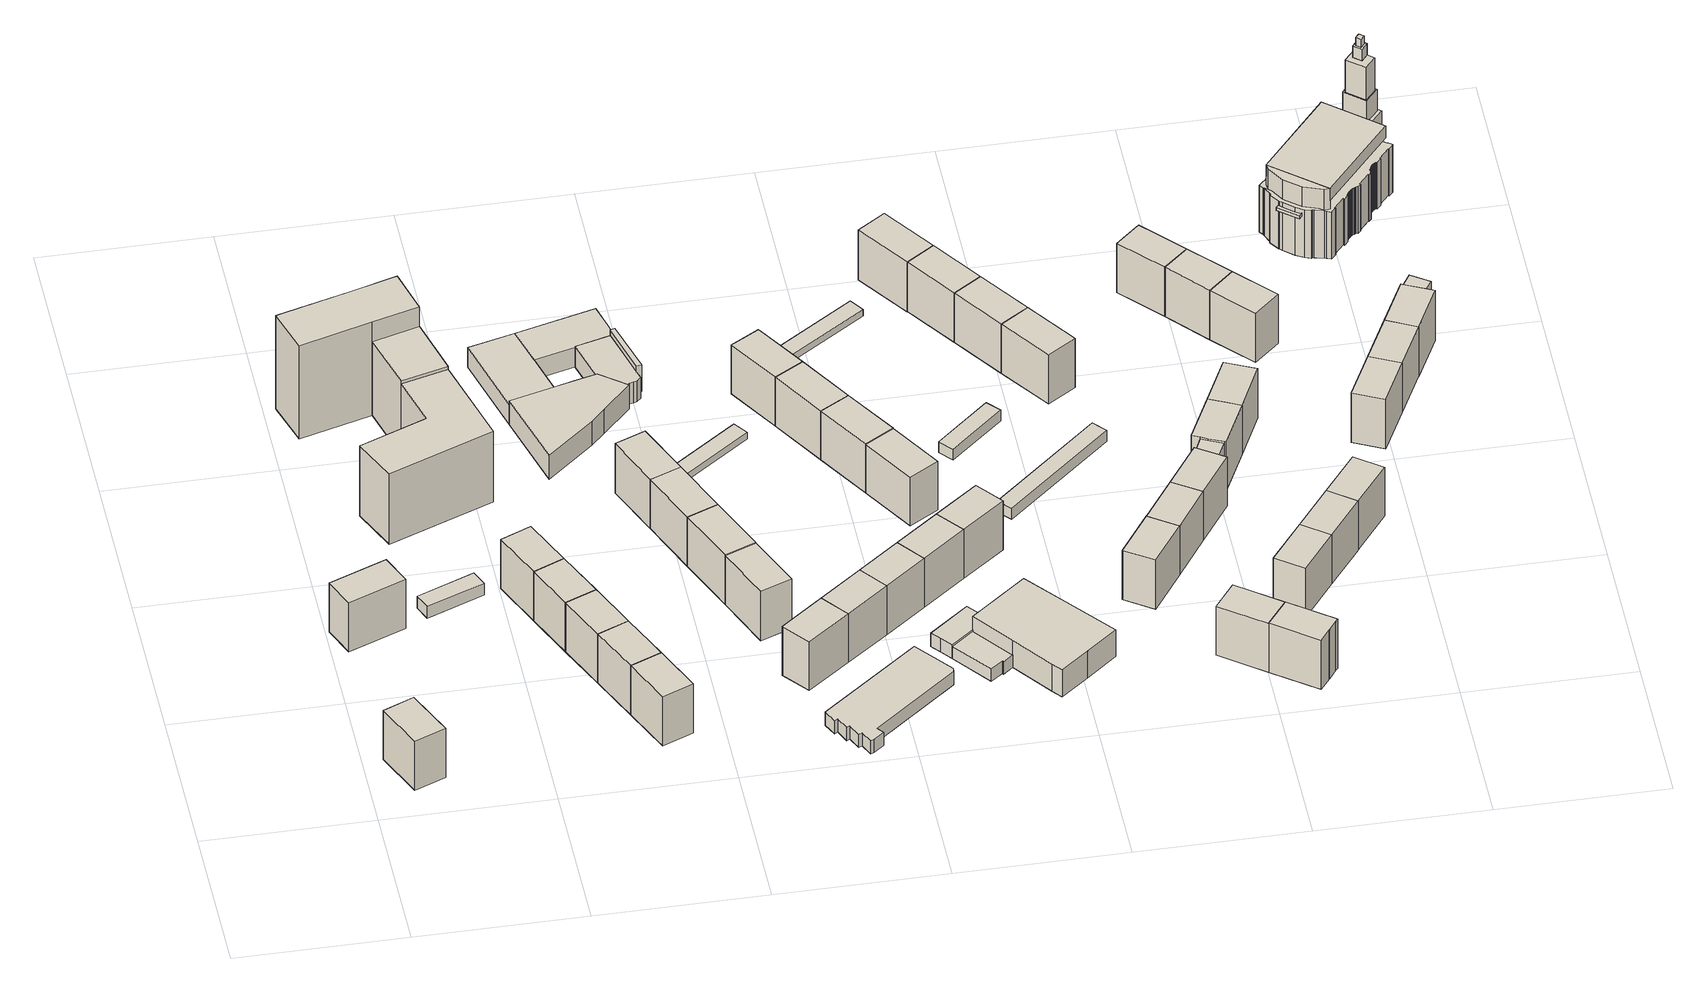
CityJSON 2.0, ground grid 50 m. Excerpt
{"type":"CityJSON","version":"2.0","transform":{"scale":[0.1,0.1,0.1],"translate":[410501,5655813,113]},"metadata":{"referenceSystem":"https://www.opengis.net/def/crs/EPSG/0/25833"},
"CityObjects":{
"building1":{"type":"Building","attributes":{"Dachtyp_tdc":"tdcGableRoof","Gemeindeschluessel":14612000,"Dachneigung":37.32,"QualitaetDacherkennung":85,"Geometrietyp2DReferenz":"3000","measuredHeight":19.47,"function":"31001_9998","roofType":"3100"},"geometry":[{"type":"Solid","lod":"1","boundaries":[[[[0,1,2,3]],[[4,5,6,7]],[[3,5,4,0]],[[2,6,5,3]],[[1,7,6,2]],[[0,4,7,1]]]]}]},
"building2":{"type":"Building","attributes":{"Dachtyp_tdc":"tdcGableRoof","Gemeindeschluessel":14612000,"Dachneigung":36.97,"QualitaetDacherkennung":71,"Geometrietyp2DReferenz":"3000","measuredHeight":19.44,"function":"31001_9998","roofType":"3100"},"geometry":[{"type":"Solid","lod":"1","boundaries":[[[[8,9,10,11]],[[12,13,14,15]],[[11,13,12,8]],[[10,14,13,11]],[[9,15,14,10]],[[8,12,15,9]]]]}]},
"building3":{"type":"Building","attributes":{"Dachtyp_tdc":"tdcGableRoof","Gemeindeschluessel":14612000,"Dachneigung":44.7,"QualitaetDacherkennung":4,"Geometrietyp2DReferenz":"3000","measuredHeight":6.16,"function":"31001_2463","roofType":"3100"},"geometry":[{"type":"Solid","lod":"1","boundaries":[[[[16,17,18,19]],[[20,21,22,23]],[[19,21,20,16]],[[18,22,21,19]],[[17,23,22,18]],[[16,20,23,17]]]]}]},
"building4":{"type":"Building","attributes":{"name":"World Trade Center","Dachtyp_tdc":"tdcFreeFormRoof","Gemeindeschluessel":14612000,"Dachneigung":0.087,"QualitaetDacherkennung":66,"Geometrietyp2DReferenz":"3000","measuredHeight":26.23,"function":"31001_9998","roofType":"5000"},"geometry":[{"type":"Solid","lod":"1","boundaries":[[[[24,25,26,27,28,29]],[[30,31,32,33,34,35]],[[29,31,30,24]],[[28,32,31,29]],[[27,33,32,28]],[[26,34,33,27]],[[25,35,34,26]],[[24,30,35,25]]]]}]},
"building5":{"type":"Building","attributes":{"name":"World Trade Center","Gemeindeschluessel":14612000,"Geometrietyp2DReferenz":"3000","function":"31001_9998","roofType":"9999"},"children":["building5-1","building5-2","building5-3"]},
"building5-1":{"type":"BuildingPart","attributes":{"Dachtyp_tdc":"tdcPolyFlatRoof","Dachneigung":0,"QualitaetDacherkennung":49,"Geometrietyp2DReferenz":"3000","measuredHeight":33.42,"roofType":"1000"},"parents":["building5"],"geometry":[{"type":"Solid","lod":"1","boundaries":[[[[36,37,38,39,40,41]],[[42,43,44,45,46,47]],[[41,43,42,36]],[[40,44,43,41]],[[39,45,44,40]],[[38,46,45,39]],[[37,47,46,38]],[[36,42,47,37]]]]}]},
"building5-2":{"type":"BuildingPart","attributes":{"Dachtyp_tdc":"tdcPolyFlatRoof","Dachneigung":0,"QualitaetDacherkennung":56,"Geometrietyp2DReferenz":"3000","measuredHeight":19.7,"roofType":"1000"},"parents":["building5"],"geometry":[{"type":"Solid","lod":"1","boundaries":[[[[48,49,50,51]],[[52,42,47,53]],[[51,42,52,48]],[[50,47,42,51]],[[49,53,47,50]],[[48,52,53,49]]]]}]},
"building5-3":{"type":"BuildingPart","attributes":{"Dachtyp_tdc":"tdcPolyFlatRoof","Dachneigung":0,"QualitaetDacherkennung":71,"Geometrietyp2DReferenz":"3000","measuredHeight":26.55,"roofType":"1000"},"parents":["building5"],"geometry":[{"type":"Solid","lod":"1","boundaries":[[[[54,55,56,57]],[[43,58,59,44]],[[57,58,43,54]],[[56,59,58,57]],[[55,44,59,56]],[[54,43,44,55]]]]}]},
"building6":{"type":"Building","attributes":{"Dachtyp_tdc":"tdcGableRoof","Gemeindeschluessel":14612000,"Dachneigung":37.41,"QualitaetDacherkennung":71,"Geometrietyp2DReferenz":"3000","measuredHeight":19.54,"function":"31001_9998","roofType":"3100"},"geometry":[{"type":"Solid","lod":"1","boundaries":[[[[60,61,62,63]],[[64,65,66,67]],[[63,65,64,60]],[[62,66,65,63]],[[61,67,66,62]],[[60,64,67,61]]]]}]},
"building7":{"type":"Building","attributes":{"Dachtyp_tdc":"tdcGableRoof","Gemeindeschluessel":14612000,"Dachneigung":37.17,"QualitaetDacherkennung":86,"Geometrietyp2DReferenz":"3000","measuredHeight":19.48,"function":"31001_9998","roofType":"3100"},"geometry":[{"type":"Solid","lod":"1","boundaries":[[[[61,60,68,69]],[[67,70,71,64]],[[69,70,67,61]],[[68,71,70,69]],[[60,64,71,68]],[[61,67,64,60]]]]}]},
"building8":{"type":"Building","attributes":{"Dachtyp_tdc":"tdcGableRoof","Gemeindeschluessel":14612000,"Dachneigung":37.42,"QualitaetDacherkennung":86,"Geometrietyp2DReferenz":"3000","measuredHeight":19.5,"function":"31001_9998","roofType":"3100"},"geometry":[{"type":"Solid","lod":"1","boundaries":[[[[69,68,72,73]],[[70,74,75,71]],[[73,74,70,69]],[[72,75,74,73]],[[68,71,75,72]],[[69,70,71,68]]]]}]},
"building9":{"type":"Building","attributes":{"Dachtyp_tdc":"tdcGableRoof","Gemeindeschluessel":14612000,"Dachneigung":37.19,"QualitaetDacherkennung":86,"Geometrietyp2DReferenz":"3000","measuredHeight":19.49,"function":"31001_9998","roofType":"3100"},"geometry":[{"type":"Solid","lod":"1","boundaries":[[[[73,72,76,77]],[[74,78,79,75]],[[77,78,74,73]],[[76,79,78,77]],[[72,75,79,76]],[[73,74,75,72]]]]}]},
"building10":{"type":"Building","attributes":{"Dachtyp_tdc":"tdcGableRoof","Gemeindeschluessel":14612000,"Dachneigung":37.09,"QualitaetDacherkennung":80,"Geometrietyp2DReferenz":"3000","measuredHeight":19.46,"function":"31001_9998","roofType":"3100"},"geometry":[{"type":"Solid","lod":"1","boundaries":[[[[77,76,80,81]],[[78,82,83,79]],[[81,82,78,77]],[[80,83,82,81]],[[76,79,83,80]],[[77,78,79,76]]]]}]},
"building11":{"type":"Building","attributes":{"Gemeindeschluessel":14612000,"Geometrietyp2DReferenz":"3000","function":"31001_9998","roofType":"9999"},"children":["building11-1","building11-2","building11-3","building11-4","building11-5"]},
"building11-1":{"type":"BuildingPart","attributes":{"Dachtyp_tdc":"tdcGableRoof","Dachneigung":13.11,"QualitaetDacherkennung":11,"Geometrietyp2DReferenz":"3000","measuredHeight":11.22,"roofType":"3100"},"parents":["building11"],"geometry":[{"type":"Solid","lod":"1","boundaries":[[[[84,85,86,87,88,89,90,91]],[[92,93,94,95,96,97,98,99]],[[91,93,92,84]],[[90,94,93,91]],[[89,95,94,90]],[[88,96,95,89]],[[87,97,96,88]],[[86,98,97,87]],[[85,99,98,86]],[[84,92,99,85]]]]}]},
"building11-2":{"type":"BuildingPart","attributes":{"Dachtyp_tdc":"tdcPolyFlatRoof","Dachneigung":0,"QualitaetDacherkennung":45,"Geometrietyp2DReferenz":"3000","measuredHeight":6.95,"roofType":"1000"},"parents":["building11"],"geometry":[{"type":"Solid","lod":"1","boundaries":[[[[100,101,102,103,104]],[[105,106,107,108,109]],[[104,106,105,100]],[[103,107,106,104]],[[102,108,107,103]],[[101,109,108,102]],[[100,105,109,101]]]]}]},
"building11-3":{"type":"BuildingPart","attributes":{"Dachtyp_tdc":"tdcFreeFormRoof","Dachneigung":11.03,"QualitaetDacherkennung":16,"Geometrietyp2DReferenz":"3000","measuredHeight":8.27,"roofType":"5000"},"parents":["building11"],"geometry":[{"type":"Solid","lod":"1","boundaries":[[[[110,111,112,113,114,115,116,117,118,119,120]],[[121,122,123,124,125,96,95,126,108,127,128]],[[120,122,121,110]],[[119,123,122,120]],[[118,124,123,119]],[[117,125,124,118]],[[116,96,125,117]],[[115,95,96,116]],[[114,126,95,115]],[[113,108,126,114]],[[112,127,108,113]],[[111,128,127,112]],[[110,121,128,111]]]]}]},
"building11-4":{"type":"BuildingPart","attributes":{"Dachtyp_tdc":"tdcPolyFlatRoof","Dachneigung":0,"QualitaetDacherkennung":70,"Geometrietyp2DReferenz":"3000","measuredHeight":6.91,"roofType":"1000"},"parents":["building11"],"geometry":[{"type":"Solid","lod":"1","boundaries":[[[[129,130,131,101,100]],[[132,105,109,93,92]],[[100,105,132,129]],[[101,109,105,100]],[[131,93,109,101]],[[130,92,93,131]],[[129,132,92,130]]]]}]},
"building11-5":{"type":"BuildingPart","attributes":{"Dachtyp_tdc":"tdcFreeFormRoof","Dachneigung":22.91,"QualitaetDacherkennung":25,"Geometrietyp2DReferenz":"3000","measuredHeight":9.61,"roofType":"5000"},"parents":["building11"],"geometry":[{"type":"Solid","lod":"1","boundaries":[[[[133,134,135,136]],[[107,137,128,127]],[[136,137,107,133]],[[135,128,137,136]],[[134,127,128,135]],[[133,107,127,134]]]]}]},
"building12":{"type":"Building","attributes":{"Dachtyp_tdc":"tdcGableRoof","Gemeindeschluessel":14612000,"Dachneigung":37.33,"QualitaetDacherkennung":84,"Geometrietyp2DReferenz":"3000","measuredHeight":19.54,"function":"31001_9998","roofType":"3100"},"geometry":[{"type":"Solid","lod":"1","boundaries":[[[[138,139,140,141]],[[142,143,144,145]],[[141,143,142,138]],[[140,144,143,141]],[[139,145,144,140]],[[138,142,145,139]]]]}]},
"building13":{"type":"Building","attributes":{"Dachtyp_tdc":"tdcGableRoof","Gemeindeschluessel":14612000,"Dachneigung":37.03,"QualitaetDacherkennung":89,"Geometrietyp2DReferenz":"3000","measuredHeight":19.45,"function":"31001_9998","roofType":"3100"},"geometry":[{"type":"Solid","lod":"1","boundaries":[[[[146,147,141,140]],[[148,149,150,151]],[[140,149,148,146]],[[141,150,149,140]],[[147,151,150,141]],[[146,148,151,147]]]]}]},
"building14":{"type":"Building","attributes":{"Dachtyp_tdc":"tdcGableRoof","Gemeindeschluessel":14612000,"Dachneigung":37.1,"QualitaetDacherkennung":88,"Geometrietyp2DReferenz":"3000","measuredHeight":19.55,"function":"31001_9998","roofType":"3100"},"geometry":[{"type":"Solid","lod":"1","boundaries":[[[[147,146,152,153]],[[154,155,156,157]],[[153,155,154,147]],[[152,156,155,153]],[[146,157,156,152]],[[147,154,157,146]]]]}]},
"building15":{"type":"Building","attributes":{"Dachtyp_tdc":"tdcGableRoof","Gemeindeschluessel":14612000,"Dachneigung":37.07,"QualitaetDacherkennung":82,"Geometrietyp2DReferenz":"3000","measuredHeight":19.56,"function":"31001_9998","roofType":"3100"},"geometry":[{"type":"Solid","lod":"1","boundaries":[[[[158,159,160,161]],[[162,156,155,163]],[[161,156,162,158]],[[160,155,156,161]],[[159,163,155,160]],[[158,162,163,159]]]]}]},
"building16":{"type":"Building","attributes":{"Dachtyp_tdc":"tdcGableRoof","Gemeindeschluessel":14612000,"Dachneigung":37.24,"QualitaetDacherkennung":73,"Geometrietyp2DReferenz":"3000","measuredHeight":19.43,"function":"31001_9998","roofType":"3100"},"geometry":[{"type":"Solid","lod":"1","boundaries":[[[[164,165,166,167]],[[168,169,170,171]],[[167,169,168,164]],[[166,170,169,167]],[[165,171,170,166]],[[164,168,171,165]]]]}]},
"building17":{"type":"Building","attributes":{"Dachtyp_tdc":"tdcPolyFlatRoof","Gemeindeschluessel":14612000,"Dachneigung":2.9,"QualitaetDacherkennung":91,"Geometrietyp2DReferenz":"3000","measuredHeight":5.17,"function":"31001_9998","roofType":"2100"},"geometry":[{"type":"Solid","lod":"1","boundaries":[[[[172,173,174,175,176,177,178,179,180,181,182,183,184,185]],[[186,187,188,189,190,191,192,193,194,195,196,197,198,199]],[[185,187,186,172]],[[184,188,187,185]],[[183,189,188,184]],[[182,190,189,183]],[[181,191,190,182]],[[180,192,191,181]],[[179,193,192,180]],[[178,194,193,179]],[[177,195,194,178]],[[176,196,195,177]],[[175,197,196,176]],[[174,198,197,175]],[[173,199,198,174]],[[172,186,199,173]]]]}]},
"building18":{"type":"Building","attributes":{"Dachtyp_tdc":"tdcGableRoof","Gemeindeschluessel":14612000,"Dachneigung":36.85,"QualitaetDacherkennung":74,"Geometrietyp2DReferenz":"3000","measuredHeight":19.45,"function":"31001_9998","roofType":"3100"},"geometry":[{"type":"Solid","lod":"1","boundaries":[[[[200,201,167,166]],[[202,170,169,203]],[[166,170,202,200]],[[167,169,170,166]],[[201,203,169,167]],[[200,202,203,201]]]]}]},
"building19":{"type":"Building","attributes":{"Dachtyp_tdc":"tdcPolyFlatRoof","Gemeindeschluessel":14612000,"Dachneigung":3.12,"QualitaetDacherkennung":56,"Geometrietyp2DReferenz":"3000","measuredHeight":2.45,"function":"31001_2463","roofType":"2100"},"geometry":[{"type":"Solid","lod":"1","boundaries":[[[[204,205,206,207]],[[208,209,210,211]],[[207,209,208,204]],[[206,210,209,207]],[[205,211,210,206]],[[204,208,211,205]]]]}]},
"building20":{"type":"Building","attributes":{"Dachtyp_tdc":"tdcGableRoof","Gemeindeschluessel":14612000,"Dachneigung":36.94,"QualitaetDacherkennung":74,"Geometrietyp2DReferenz":"3000","measuredHeight":19.46,"function":"31001_9998","roofType":"3100"},"geometry":[{"type":"Solid","lod":"1","boundaries":[[[[201,200,212,213]],[[203,214,215,202]],[[213,214,203,201]],[[212,215,214,213]],[[200,202,215,212]],[[201,203,202,200]]]]}]},
"building21":{"type":"Building","attributes":{"Dachtyp_tdc":"tdcGableRoof","Gemeindeschluessel":14612000,"Dachneigung":37.02,"QualitaetDacherkennung":83,"Geometrietyp2DReferenz":"3000","measuredHeight":19.46,"function":"31001_9998","roofType":"3100"},"geometry":[{"type":"Solid","lod":"1","boundaries":[[[[216,217,218,219]],[[220,221,222,223]],[[219,221,220,216]],[[218,222,221,219]],[[217,223,222,218]],[[216,220,223,217]]]]}]},
"building22":{"type":"Building","attributes":{"Dachtyp_tdc":"tdcGableRoof","Gemeindeschluessel":14612000,"Dachneigung":36.9,"QualitaetDacherkennung":75,"Geometrietyp2DReferenz":"3000","measuredHeight":19.47,"function":"31001_9998","roofType":"3100"},"geometry":[{"type":"Solid","lod":"1","boundaries":[[[[213,212,224,225]],[[214,226,227,215]],[[225,226,214,213]],[[224,227,226,225]],[[212,215,227,224]],[[213,214,215,212]]]]}]},
"building23":{"type":"Building","attributes":{"Dachtyp_tdc":"tdcGableRoof","Gemeindeschluessel":14612000,"Dachneigung":36.94,"QualitaetDacherkennung":86,"Geometrietyp2DReferenz":"3000","measuredHeight":19.45,"function":"31001_9998","roofType":"3100"},"geometry":[{"type":"Solid","lod":"1","boundaries":[[[[219,218,228,229]],[[221,230,231,222]],[[229,230,221,219]],[[228,231,230,229]],[[218,222,231,228]],[[219,221,222,218]]]]}]},
"building24":{"type":"Building","attributes":{"Dachtyp_tdc":"tdcGableRoof","Gemeindeschluessel":14612000,"Dachneigung":37.05,"QualitaetDacherkennung":86,"Geometrietyp2DReferenz":"3000","measuredHeight":19.46,"function":"31001_9998","roofType":"3100"},"geometry":[{"type":"Solid","lod":"1","boundaries":[[[[229,228,232,233]],[[230,234,235,231]],[[233,234,230,229]],[[232,235,234,233]],[[228,231,235,232]],[[229,230,231,228]]]]}]},
"building25":{"type":"Building","attributes":{"Gemeindeschluessel":14612000,"Geometrietyp2DReferenz":"3000","function":"31001_9998","roofType":"9999"},"children":["building25-1","building25-2","building25-3"]},
"building25-1":{"type":"BuildingPart","attributes":{"Dachtyp_tdc":"tdcPolyFlatRoof","Dachneigung":3.41,"QualitaetDacherkennung":60,"Geometrietyp2DReferenz":"3000","measuredHeight":4.96,"roofType":"2100"},"parents":["building25"],"geometry":[{"type":"Solid","lod":"1","boundaries":[[[[236,237,238,239,240]],[[241,242,243,244,245]],[[240,242,241,236]],[[239,243,242,240]],[[238,244,243,239]],[[237,245,244,238]],[[236,241,245,237]]]]}]},
"building25-2":{"type":"BuildingPart","attributes":{"Dachtyp_tdc":"tdcHipAndGableRoof","Dachneigung":11.09,"QualitaetDacherkennung":26,"Geometrietyp2DReferenz":"3000","measuredHeight":10.74,"roofType":"5000"},"parents":["building25"],"geometry":[{"type":"Solid","lod":"1","boundaries":[[[[246,247,248,249,250,251,252,253]],[[254,255,256,257,241,258,259,260]],[[253,255,254,246]],[[252,256,255,253]],[[251,257,256,252]],[[250,241,257,251]],[[249,258,241,250]],[[248,259,258,249]],[[247,260,259,248]],[[246,254,260,247]]]]}]},
"building25-3":{"type":"BuildingPart","attributes":{"Dachtyp_tdc":"tdcPolyFlatRoof","Dachneigung":2.56,"QualitaetDacherkennung":47,"Geometrietyp2DReferenz":"3000","measuredHeight":4.54,"roofType":"2100"},"parents":["building25"],"geometry":[{"type":"Solid","lod":"1","boundaries":[[[[261,262,263,264,265,266]],[[257,256,267,268,269,242]],[[266,256,257,261]],[[265,267,256,266]],[[264,268,267,265]],[[263,269,268,264]],[[262,242,269,263]],[[261,257,242,262]]]]}]},
"building26":{"type":"Building","attributes":{"Dachtyp_tdc":"tdcGableRoof","Gemeindeschluessel":14612000,"Dachneigung":37.01,"QualitaetDacherkennung":79,"Geometrietyp2DReferenz":"3000","measuredHeight":19.44,"function":"31001_9998","roofType":"3100"},"geometry":[{"type":"Solid","lod":"1","boundaries":[[[[270,271,272,273]],[[274,235,234,275]],[[273,235,274,270]],[[272,234,235,273]],[[271,275,234,272]],[[270,274,275,271]]]]}]},
"building27":{"type":"Building","attributes":{"Dachtyp_tdc":"tdcGableRoof","Gemeindeschluessel":14612000,"Dachneigung":36.95,"QualitaetDacherkennung":73,"Geometrietyp2DReferenz":"3000","measuredHeight":19.45,"function":"31001_9998","roofType":"3100"},"geometry":[{"type":"Solid","lod":"1","boundaries":[[[[225,224,276,277]],[[226,278,279,227]],[[277,278,226,225]],[[276,279,278,277]],[[224,227,279,276]],[[225,226,227,224]]]]}]},
"building28":{"type":"Building","attributes":{"Dachtyp_tdc":"tdcPolyFlatRoof","Gemeindeschluessel":14612000,"Dachneigung":3.6,"QualitaetDacherkennung":71,"Geometrietyp2DReferenz":"3000","measuredHeight":2.48,"function":"31001_2463","roofType":"2100"},"geometry":[{"type":"Solid","lod":"1","boundaries":[[[[280,281,282,283]],[[284,285,286,287]],[[283,285,284,280]],[[282,286,285,283]],[[281,287,286,282]],[[280,284,287,281]]]]}]},
"building29":{"type":"Building","attributes":{"Dachtyp_tdc":"tdcGableRoof","Gemeindeschluessel":14612000,"Dachneigung":66.62,"QualitaetDacherkennung":9,"Geometrietyp2DReferenz":"3000","measuredHeight":6.87,"function":"31001_2463","roofType":"3100"},"geometry":[{"type":"Solid","lod":"1","boundaries":[[[[288,289,290,291]],[[292,293,294,295]],[[291,293,292,288]],[[290,294,293,291]],[[289,295,294,290]],[[288,292,295,289]]]]}]},
"building30":{"type":"Building","attributes":{"Dachtyp_tdc":"tdcGableRoof","Gemeindeschluessel":14612000,"Dachneigung":37.25,"QualitaetDacherkennung":83,"Geometrietyp2DReferenz":"3000","measuredHeight":19.75,"function":"31001_9998","roofType":"3100"},"geometry":[{"type":"Solid","lod":"1","boundaries":[[[[296,297,298,299]],[[300,301,302,303]],[[299,301,300,296]],[[298,302,301,299]],[[297,303,302,298]],[[296,300,303,297]]]]}]},
"building31":{"type":"Building","attributes":{"Dachtyp_tdc":"tdcGableRoof","Gemeindeschluessel":14612000,"Dachneigung":44.95,"QualitaetDacherkennung":4,"Geometrietyp2DReferenz":"3000","measuredHeight":5.51,"function":"31001_2463","roofType":"3100"},"geometry":[{"type":"Solid","lod":"1","boundaries":[[[[304,305,306,307]],[[308,309,310,311]],[[307,309,308,304]],[[306,310,309,307]],[[305,311,310,306]],[[304,308,311,305]]]]}]},
"building32":{"type":"Building","attributes":{"Dachtyp_tdc":"tdcGableRoof","Gemeindeschluessel":14612000,"Dachneigung":37.46,"QualitaetDacherkennung":74,"Geometrietyp2DReferenz":"3000","measuredHeight":19.48,"function":"31001_9998","roofType":"3100"},"geometry":[{"type":"Solid","lod":"1","boundaries":[[[[312,313,314,315]],[[316,317,318,319]],[[315,317,316,312]],[[314,318,317,315]],[[313,319,318,314]],[[312,316,319,313]]]]}]},
"building33":{"type":"Building","attributes":{"Dachtyp_tdc":"tdcGableRoof","Gemeindeschluessel":14612000,"Dachneigung":37.3,"QualitaetDacherkennung":86,"Geometrietyp2DReferenz":"3000","measuredHeight":19.53,"function":"31001_9998","roofType":"3100"},"geometry":[{"type":"Solid","lod":"1","boundaries":[[[[320,321,297,296]],[[322,323,324,325]],[[296,323,322,320]],[[297,324,323,296]],[[321,325,324,297]],[[320,322,325,321]]]]}]},
"building34":{"type":"Building","attributes":{"Dachtyp_tdc":"tdcGableRoof","Gemeindeschluessel":14612000,"Dachneigung":37.37,"QualitaetDacherkennung":86,"Geometrietyp2DReferenz":"3000","measuredHeight":19.53,"function":"31001_9998","roofType":"3100"},"geometry":[{"type":"Solid","lod":"1","boundaries":[[[[326,327,321,320]],[[328,322,325,329]],[[320,322,328,326]],[[321,325,322,320]],[[327,329,325,321]],[[326,328,329,327]]]]}]},
"building35":{"type":"Building","attributes":{"Dachtyp_tdc":"tdcGableRoof","Gemeindeschluessel":14612000,"Dachneigung":37.02,"QualitaetDacherkennung":70,"Geometrietyp2DReferenz":"3000","measuredHeight":19.49,"function":"31001_9998","roofType":"3100"},"geometry":[{"type":"Solid","lod":"1","boundaries":[[[[330,331,332,333]],[[334,335,336,337]],[[333,335,334,330]],[[332,336,335,333]],[[331,337,336,332]],[[330,334,337,331]]]]}]},
"building36":{"type":"Building","attributes":{"Dachtyp_tdc":"tdcGableRoof","Gemeindeschluessel":14612000,"Dachneigung":37.27,"QualitaetDacherkennung":78,"Geometrietyp2DReferenz":"3000","measuredHeight":19.47,"function":"31001_9998","roofType":"3100"},"geometry":[{"type":"Solid","lod":"1","boundaries":[[[[338,339,340,341]],[[317,342,343,318]],[[341,342,317,338]],[[340,343,342,341]],[[339,318,343,340]],[[338,317,318,339]]]]}]},
"building37":{"type":"Building","attributes":{"Dachtyp_tdc":"tdcGableRoof","Gemeindeschluessel":14612000,"Dachneigung":37.36,"QualitaetDacherkennung":78,"Geometrietyp2DReferenz":"3000","measuredHeight":19.48,"function":"31001_9998","roofType":"3100"},"geometry":[{"type":"Solid","lod":"1","boundaries":[[[[327,326,344,345]],[[329,346,347,328]],[[345,346,329,327]],[[344,347,346,345]],[[326,328,347,344]],[[327,329,328,326]]]]}]},
"building38":{"type":"Building","attributes":{"Dachtyp_tdc":"tdcFreeFormRoof","Gemeindeschluessel":14612000,"Dachneigung":36.96,"QualitaetDacherkennung":73,"Geometrietyp2DReferenz":"3000","measuredHeight":19.43,"function":"31001_9998","roofType":"5000"},"geometry":[{"type":"Solid","lod":"1","boundaries":[[[[348,349,350,351,352,353,354]],[[337,355,356,357,358,359,334]],[[354,355,337,348]],[[353,356,355,354]],[[352,357,356,353]],[[351,358,357,352]],[[350,359,358,351]],[[349,334,359,350]],[[348,337,334,349]]]]}]},
"building39":{"type":"Building","attributes":{"Dachtyp_tdc":"tdcFreeFormRoof","Gemeindeschluessel":14612000,"Dachneigung":37.3,"QualitaetDacherkennung":77,"Geometrietyp2DReferenz":"3000","measuredHeight":19.48,"function":"31001_9998","roofType":"5000"},"geometry":[{"type":"Solid","lod":"1","boundaries":[[[[341,340,360,361,362,363]],[[342,364,365,366,367,343]],[[363,364,342,341]],[[362,365,364,363]],[[361,366,365,362]],[[360,367,366,361]],[[340,343,367,360]],[[341,342,343,340]]]]}]},
"building40":{"type":"Building","attributes":{"Dachtyp_tdc":"tdcGableRoof","Gemeindeschluessel":14612000,"Dachneigung":37.08,"QualitaetDacherkennung":72,"Geometrietyp2DReferenz":"3000","measuredHeight":19.44,"function":"31001_9998","roofType":"3100"},"geometry":[{"type":"Solid","lod":"1","boundaries":[[[[368,369,370,371]],[[372,373,374,375]],[[371,373,372,368]],[[370,374,373,371]],[[369,375,374,370]],[[368,372,375,369]]]]}]},
"building41":{"type":"Building","attributes":{"Gemeindeschluessel":14612000,"Geometrietyp2DReferenz":"3000","function":"31001_9998","roofType":"9999"},"children":["building41-1","building41-2"]},
"building41-1":{"type":"BuildingPart","attributes":{"Dachtyp_tdc":"tdcGableRoof","Dachneigung":38.17,"QualitaetDacherkennung":59,"Geometrietyp2DReferenz":"3000","measuredHeight":18.44,"roofType":"3100"},"parents":["building41"],"geometry":[{"type":"Solid","lod":"1","boundaries":[[[[376,377,378,379]],[[380,366,365,381]],[[379,366,380,376]],[[378,365,366,379]],[[377,381,365,378]],[[376,380,381,377]]]]}]},
"building41-2":{"type":"BuildingPart","attributes":{"Dachtyp_tdc":"tdcGableRoof","Dachneigung":37.46,"QualitaetDacherkennung":78,"Geometrietyp2DReferenz":"3000","measuredHeight":19.54,"roofType":"3100"},"parents":["building41"],"geometry":[{"type":"Solid","lod":"1","boundaries":[[[[382,383,384,385,386,387,388,389]],[[380,390,381,391,392,393,394,395]],[[388,390,380,389]],[[387,381,390,388]],[[386,391,381,387]],[[385,392,391,386]],[[384,393,392,385]],[[383,394,393,384]],[[382,395,394,383]],[[389,380,395,382]]]]}]},
"building42":{"type":"Building","attributes":{"Dachtyp_tdc":"tdcGableRoof","Gemeindeschluessel":14612000,"Dachneigung":36.84,"QualitaetDacherkennung":76,"Geometrietyp2DReferenz":"3000","measuredHeight":19.42,"function":"31001_9998","roofType":"3100"},"geometry":[{"type":"Solid","lod":"1","boundaries":[[[[371,370,396,397]],[[373,398,399,374]],[[397,398,373,371]],[[396,399,398,397]],[[370,374,399,396]],[[371,373,374,370]]]]}]},
"building43":{"type":"Building","attributes":{"Dachtyp_tdc":"tdcGableRoof","Gemeindeschluessel":14612000,"Dachneigung":37.14,"QualitaetDacherkennung":76,"Geometrietyp2DReferenz":"3000","measuredHeight":19.46,"function":"31001_9998","roofType":"3100"},"geometry":[{"type":"Solid","lod":"1","boundaries":[[[[385,383,400,401]],[[392,402,403,394]],[[401,402,392,385]],[[400,403,402,401]],[[383,394,403,400]],[[385,392,394,383]]]]}]},
"building44":{"type":"Building","attributes":{"Dachtyp_tdc":"tdcGableRoof","Gemeindeschluessel":14612000,"Dachneigung":37.13,"QualitaetDacherkennung":80,"Geometrietyp2DReferenz":"3000","measuredHeight":19.52,"function":"31001_9998","roofType":"3100"},"geometry":[{"type":"Solid","lod":"1","boundaries":[[[[404,405,406,407]],[[408,409,410,411]],[[407,409,408,404]],[[406,410,409,407]],[[405,411,410,406]],[[404,408,411,405]]]]}]},
"building45":{"type":"Building","attributes":{"Dachtyp_tdc":"tdcGableRoof","Gemeindeschluessel":14612000,"Dachneigung":37.05,"QualitaetDacherkennung":72,"Geometrietyp2DReferenz":"3000","measuredHeight":19.4,"function":"31001_9998","roofType":"3100"},"geometry":[{"type":"Solid","lod":"1","boundaries":[[[[397,396,412,413]],[[414,415,416,417]],[[413,415,414,397]],[[412,416,415,413]],[[396,417,416,412]],[[397,414,417,396]]]]}]},
"building46":{"type":"Building","attributes":{"Dachtyp_tdc":"tdcGableRoof","Gemeindeschluessel":14612000,"Dachneigung":37.38,"QualitaetDacherkennung":82,"Geometrietyp2DReferenz":"3000","measuredHeight":19.55,"function":"31001_9998","roofType":"3100"},"geometry":[{"type":"Solid","lod":"1","boundaries":[[[[405,404,418,419]],[[411,420,421,408]],[[419,420,411,405]],[[418,421,420,419]],[[404,408,421,418]],[[405,411,408,404]]]]}]},
"building47":{"type":"Building","attributes":{"Dachtyp_tdc":"tdcGableRoof","Gemeindeschluessel":14612000,"Dachneigung":37.32,"QualitaetDacherkennung":73,"Geometrietyp2DReferenz":"3000","measuredHeight":19.55,"function":"31001_9998","roofType":"3100"},"geometry":[{"type":"Solid","lod":"1","boundaries":[[[[419,418,422,423]],[[420,424,425,421]],[[423,424,420,419]],[[422,425,424,423]],[[418,421,425,422]],[[419,420,421,418]]]]}]},
"building48":{"type":"Building","attributes":{"Dachtyp_tdc":"tdcGableRoof","Gemeindeschluessel":14612000,"Dachneigung":36.96,"QualitaetDacherkennung":75,"Geometrietyp2DReferenz":"3000","measuredHeight":19.5,"function":"31001_9998","roofType":"3100"},"geometry":[{"type":"Solid","lod":"1","boundaries":[[[[426,427,428,429]],[[430,431,432,433]],[[429,431,430,426]],[[428,432,431,429]],[[427,433,432,428]],[[426,430,433,427]]]]}]},
"building49":{"type":"Building","attributes":{"Dachtyp_tdc":"tdcGableRoof","Gemeindeschluessel":14612000,"Dachneigung":36.8,"QualitaetDacherkennung":81,"Geometrietyp2DReferenz":"3000","measuredHeight":19.49,"function":"31001_9998","roofType":"3100"},"geometry":[{"type":"Solid","lod":"1","boundaries":[[[[429,428,434,435]],[[431,436,437,432]],[[435,436,431,429]],[[434,437,436,435]],[[428,432,437,434]],[[429,431,432,428]]]]}]},
"building50":{"type":"Building","attributes":{"Gemeindeschluessel":14612000,"Geometrietyp2DReferenz":"3000","function":"31001_9998","roofType":"9999"},"children":["building50-1","building50-2"]},
"building50-1":{"type":"BuildingPart","attributes":{"Dachtyp_tdc":"tdcGableRoof","Dachneigung":37.64,"QualitaetDacherkennung":60,"Geometrietyp2DReferenz":"3000","measuredHeight":18.37,"roofType":"3100"},"parents":["building50"],"geometry":[{"type":"Solid","lod":"1","boundaries":[[[[438,439,440,441]],[[442,443,444,445]],[[441,443,442,438]],[[440,444,443,441]],[[439,445,444,440]],[[438,442,445,439]]]]}]},
"building50-2":{"type":"BuildingPart","attributes":{"Dachtyp_tdc":"tdcGableRoof","Dachneigung":36.95,"QualitaetDacherkennung":81,"Geometrietyp2DReferenz":"3000","measuredHeight":19.77,"roofType":"3100"},"parents":["building50"],"geometry":[{"type":"Solid","lod":"1","boundaries":[[[[434,446,447,448,449,435]],[[450,451,452,444,443,453]],[[435,451,450,434]],[[449,452,451,435]],[[448,444,452,449]],[[447,443,444,448]],[[446,453,443,447]],[[434,450,453,446]]]]}]},
"building51":{"type":"Building","attributes":{"name":"Annenkirche","Gemeindeschluessel":14612000,"QualitaetDacherkennung":100,"Geometrietyp2DReferenz":"3000","function":"31001_3041","roofType":"9999"},"children":["building51-1","building51-2","building51-3","building51-4","building51-5","building51-6","building51-7","building51-8","building51-9","building51-10","building51-11"]},
"building51-1":{"type":"BuildingPart","attributes":{"Dachtyp_tdc":"tdcTentRoof","Dachneigung":47.9,"QualitaetDacherkennung":100,"Geometrietyp2DReferenz":"3000","measuredHeight":27.95,"roofType":"4000"},"parents":["building51"],"geometry":[{"type":"Solid","lod":"1","boundaries":[[[[454,455,456,457,458,459]],[[460,461,462,463,464,465]],[[459,461,460,454]],[[458,462,461,459]],[[457,463,462,458]],[[456,464,463,457]],[[455,465,464,456]],[[454,460,465,455]]]]}]},
"building51-2":{"type":"BuildingPart","attributes":{"Dachtyp_tdc":"tdcCutHipRoof","Dachneigung":73.93,"QualitaetDacherkennung":100,"Geometrietyp2DReferenz":"3000","measuredHeight":16.94,"roofType":"9999"},"parents":["building51"],"geometry":[{"type":"Solid","lod":"1","boundaries":[[[[466,467,468,469]],[[470,471,472,473]],[[469,471,470,466]],[[468,472,471,469]],[[467,473,472,468]],[[466,470,473,467]]]]}]},
"building51-3":{"type":"BuildingPart","attributes":{"Dachtyp_tdc":"tdcFreeFormRoof","Dachneigung":71.38,"QualitaetDacherkennung":100,"Geometrietyp2DReferenz":"3000","measuredHeight":19.69,"roofType":"5000"},"parents":["building51"],"geometry":[{"type":"Solid","lod":"1","boundaries":[[[[474,475,476,477,478,479,480,481,482,483,484,485,486]],[[487,488,489,490,491,492,493,494,495,496,497,498,499]],[[486,488,487,474]],[[485,489,488,486]],[[484,490,489,485]],[[483,491,490,484]],[[482,492,491,483]],[[481,493,492,482]],[[480,494,493,481]],[[479,495,494,480]],[[478,496,495,479]],[[477,497,496,478]],[[476,498,497,477]],[[475,499,498,476]],[[474,487,499,475]]]]}]},
"building51-4":{"type":"BuildingPart","attributes":{"Dachtyp_tdc":"tdcPyramidRoof","Dachneigung":54.64,"QualitaetDacherkennung":100,"Geometrietyp2DReferenz":"3000","measuredHeight":5.11,"roofType":"4000"},"parents":["building51"],"geometry":[{"type":"Solid","lod":"1","boundaries":[[[[500,501,502,503]],[[504,505,506,507]],[[503,505,504,500]],[[502,506,505,503]],[[501,507,506,502]],[[500,504,507,501]]]]}]},
"building51-5":{"type":"BuildingPart","attributes":{"Dachtyp_tdc":"tdcHipRoof","Dachneigung":39.48,"QualitaetDacherkennung":100,"Geometrietyp2DReferenz":"3000","measuredHeight":8.33,"roofType":"3200"},"parents":["building51"],"geometry":[{"type":"Solid","lod":"1","boundaries":[[[[508,509,455,454]],[[510,511,512,513]],[[454,511,510,508]],[[455,512,511,454]],[[509,513,512,455]],[[508,510,513,509]]]]}]},
"building51-6":{"type":"BuildingPart","attributes":{"Dachtyp_tdc":"tdcCutHipRoof","Dachneigung":0,"QualitaetDacherkennung":100,"Geometrietyp2DReferenz":"3000","measuredHeight":19.77,"roofType":"9999"},"parents":["building51"],"geometry":[{"type":"Solid","lod":"1","boundaries":[[[[514,515,516,517,518,519,520,521,522,523,524,525,526,527,528,529,530,531,532,533,534,535,536,537,538,539,540,541,542,543,544,545,546,547,548,549,550,551,552,553,554,555,556,557,558,559,560,561,562,563,564,565,566,567,568,569,570,571,572,573,574,575,576,577,578,579,580,581,582,583,584,585,586,587,588,589,590,591,592,593,594,595,596,597,598,599,600,601,602,603,604,605,606,607,608,609,610,611,612,613,614,615,616,617,618,619,620,621]],[[622,623,624,625,626,627,628,629,630,631,632,633,634,635,636,637,638,639,640,641,642,643,644,645,646,647,648,649,650,651,652,653,654,655,656,657,658,659,660,661,662,663,664,665,666,667,668,669,670,671,672,673,674,675,676,677,678,679,680,681,682,683,684,685,487,499,686,687,688,689,690,691,692,693,694,695,696,697,698,699,700,701,702,703,704,705,706,707,708,709,710,711,712,713,714,715,716,717,718,719,720,721,722,723,724,725,726,727]],[[621,623,622,514]],[[620,624,623,621]],[[619,625,624,620]],[[618,626,625,619]],[[617,627,626,618]],[[616,628,627,617]],[[615,629,628,616]],[[614,630,629,615]],[[613,631,630,614]],[[612,632,631,613]],[[611,633,632,612]],[[610,634,633,611]],[[609,635,634,610]],[[608,636,635,609]],[[607,637,636,608]],[[606,638,637,607]],[[605,639,638,606]],[[604,640,639,605]],[[603,641,640,604]],[[602,642,641,603]],[[601,643,642,602]],[[600,644,643,601]],[[599,645,644,600]],[[598,646,645,599]],[[597,647,646,598]],[[596,648,647,597]],[[595,649,648,596]],[[594,650,649,595]],[[593,651,650,594]],[[592,652,651,593]],[[591,653,652,592]],[[590,654,653,591]],[[589,655,654,590]],[[588,656,655,589]],[[587,657,656,588]],[[586,658,657,587]],[[585,659,658,586]],[[584,660,659,585]],[[583,661,660,584]],[[582,662,661,583]],[[581,663,662,582]],[[580,664,663,581]],[[579,665,664,580]],[[578,666,665,579]],[[577,667,666,578]],[[576,668,667,577]],[[575,669,668,576]],[[574,670,669,575]],[[573,671,670,574]],[[572,672,671,573]],[[571,673,672,572]],[[570,674,673,571]],[[569,675,674,570]],[[568,676,675,569]],[[567,677,676,568]],[[566,678,677,567]],[[565,679,678,566]],[[564,680,679,565]],[[563,681,680,564]],[[562,682,681,563]],[[561,683,682,562]],[[560,684,683,561]],[[559,685,684,560]],[[558,487,685,559]],[[557,499,487,558]],[[556,686,499,557]],[[555,687,686,556]],[[554,688,687,555]],[[553,689,688,554]],[[552,690,689,553]],[[551,691,690,552]],[[550,692,691,551]],[[549,693,692,550]],[[548,694,693,549]],[[547,695,694,548]],[[546,696,695,547]],[[545,697,696,546]],[[544,698,697,545]],[[543,699,698,544]],[[542,700,699,543]],[[541,701,700,542]],[[540,702,701,541]],[[539,703,702,540]],[[538,704,703,539]],[[537,705,704,538]],[[536,706,705,537]],[[535,707,706,536]],[[534,708,707,535]],[[533,709,708,534]],[[532,710,709,533]],[[531,711,710,532]],[[530,712,711,531]],[[529,713,712,530]],[[528,714,713,529]],[[527,715,714,528]],[[526,716,715,527]],[[525,717,716,526]],[[524,718,717,525]],[[523,719,718,524]],[[522,720,719,523]],[[521,721,720,522]],[[520,722,721,521]],[[519,723,722,520]],[[518,724,723,519]],[[517,725,724,518]],[[516,726,725,517]],[[515,727,726,516]],[[514,622,727,515]]]]}]},
"building51-7":{"type":"BuildingPart","attributes":{"Dachtyp_tdc":"tdcLeanToRoof","Dachneigung":0,"QualitaetDacherkennung":100,"Geometrietyp2DReferenz":"3000","measuredHeight":15.08,"roofType":"2100"},"parents":["building51"],"geometry":[{"type":"Solid","lod":"1","boundaries":[[[[728,729,730,731,732,733,734,735,736,737,738,739,740,741,742,743,744]],[[626,745,746,747,748,749,750,751,752,753,754,755,756,757,758,759,627]],[[744,745,626,728]],[[743,746,745,744]],[[742,747,746,743]],[[741,748,747,742]],[[740,749,748,741]],[[739,750,749,740]],[[738,751,750,739]],[[737,752,751,738]],[[736,753,752,737]],[[735,754,753,736]],[[734,755,754,735]],[[733,756,755,734]],[[732,757,756,733]],[[731,758,757,732]],[[730,759,758,731]],[[729,627,759,730]],[[728,626,627,729]]]]}]},
"building51-8":{"type":"BuildingPart","attributes":{"Dachtyp_tdc":"tdcBarrelRoof","Dachneigung":53.95,"QualitaetDacherkennung":100,"Geometrietyp2DReferenz":"3000","measuredHeight":2.22,"roofType":"3900"},"parents":["building51"],"geometry":[{"type":"Solid","lod":"1","boundaries":[[[[760,761,762,763]],[[764,765,766,767]],[[763,765,764,760]],[[762,766,765,763]],[[761,767,766,762]],[[760,764,767,761]]]]}]},
"building51-9":{"type":"BuildingPart","attributes":{"Dachtyp_tdc":"tdcLeanToRoof","Dachneigung":0,"QualitaetDacherkennung":100,"Geometrietyp2DReferenz":"3000","measuredHeight":7.7,"roofType":"2100"},"parents":["building51"],"geometry":[{"type":"Solid","lod":"1","boundaries":[[[[768,769,770,771]],[[772,773,774,775]],[[771,773,772,768]],[[770,774,773,771]],[[769,775,774,770]],[[768,772,775,769]]]]}]},
"building51-10":{"type":"BuildingPart","attributes":{"Dachtyp_tdc":"tdcLeanToRoof","Dachneigung":0,"QualitaetDacherkennung":100,"Geometrietyp2DReferenz":"3000","measuredHeight":7.21,"roofType":"2100"},"parents":["building51"],"geometry":[{"type":"Solid","lod":"1","boundaries":[[[[776,777,778,779]],[[780,781,782,783]],[[779,781,780,776]],[[778,782,781,779]],[[777,783,782,778]],[[776,780,783,777]]]]}]},
"building51-11":{"type":"BuildingPart","attributes":{"Dachtyp_tdc":"tdcPyramidRoof","Dachneigung":83.82,"QualitaetDacherkennung":100,"Geometrietyp2DReferenz":"3000","measuredHeight":6.85,"roofType":"4000"},"parents":["building51"],"geometry":[{"type":"Solid","lod":"1","boundaries":[[[[784,785,786,787]],[[788,789,790,791]],[[787,789,788,784]],[[786,790,789,787]],[[785,791,790,786]],[[784,788,791,785]]]]}]}
},
"vertices":[
[145,259,206],[54,219,206],[115,75,206],[208,114,206],[145,259,31],[208,114,31],[115,75,31],[54,219,31],
[8,788,194],[45,696,194],[216,765,194],[178,857,194],[8,788,19],[178,857,19],[216,765,19],[45,696,19],
[261,843,62],[280,795,62],[451,864,62],[431,912,62],[261,843,20],[431,912,20],[451,864,20],[280,795,20],
[237,1130,264],[548,1255,264],[473,1534,264],[336,1497,264],[377,1341,264],[179,1261,264],[237,1130,12],[179,1261,12],[377,1341,12],[336,1497,12],[473,1534,12],[548,1255,12],
[390,1854,343],[255,1814,343],[35,1750,343],[75,1613,343],[289,1676,343],[426,1716,343],[390,1854,9],[426,1716,9],[289,1676,9],[75,1613,9],[35,1750,9],[255,1814,9],
[359,1972,206],[219,1935,206],[255,1814,206],[390,1854,206],[359,1972,9],[219,1935,9],
[426,1716,274],[289,1676,274],[336,1497,274],[473,1534,274],[473,1534,9],[336,1497,9],
[563,725,203],[654,765,203],[590,914,203],[499,874,203],[563,725,27],[499,874,27],[590,914,27],[654,765,27],
[625,581,203],[717,620,203],[717,620,27],[625,581,27],
[688,435,203],[780,475,203],[780,475,27],[688,435,27],
[752,288,203],[844,327,203],[844,327,27],[752,288,27],
[815,142,203],[907,181,203],[907,181,27],[815,142,27],
[650,1577,89],[716,1330,89],[858,1451,89],[899,1494,89],[985,1583,89],[907,1645,89],[837,1627,89],[787,1614,89],[650,1577,4],[787,1614,4],[837,1627,4],[907,1645,4],[985,1583,4],[899,1494,4],[858,1451,4],[716,1330,4],
[719,1871,74],[751,1751,74],[871,1783,74],[987,1814,74],[955,1934,74],[719,1871,4],[955,1934,4],[987,1814,4],[871,1783,4],[751,1751,4],
[1023,1621,78],[1016,1647,78],[973,1810,78],[871,1783,78],[871,1782,78],[907,1645,78],[985,1583,78],[977,1591,78],[988,1603,78],[1001,1606,78],[1011,1609,78],[1023,1621,4],[1011,1609,4],[1001,1606,4],[988,1603,4],[977,1591,4],[871,1782,4],[973,1810,4],[1016,1647,4],
[582,1835,74],[650,1577,74],[787,1614,74],[582,1835,4],
[987,1814,99],[973,1810,99],[1016,1647,99],[1031,1650,99],[1031,1650,4],
[970,1262,195],[880,1225,195],[947,1060,195],[1038,1097,195],[970,1262,18],[1038,1097,18],[947,1060,18],[880,1225,18],
[1018,885,195],[1110,923,195],[1018,885,19],[947,1060,19],[1038,1097,19],[1110,923,19],
[1091,709,195],[1183,746,195],[1110,923,18],[1183,746,18],[1091,709,18],[1018,885,18],
[1159,541,194],[1252,578,194],[1183,746,194],[1091,709,194],[1159,541,18],[1252,578,18],
[1189,375,204],[1250,298,204],[1375,395,204],[1314,473,204],[1189,375,29],[1314,473,29],[1375,395,29],[1250,298,29],
[1408,34,76],[1393,53,76],[1641,252,76],[1643,265,76],[1555,376,76],[1266,147,76],[1285,106,76],[1295,112,76],[1312,72,76],[1322,77,76],[1339,39,76],[1350,43,76],[1366,5,76],[1377,10,76],[1408,34,29],[1377,10,29],[1366,5,29],[1350,43,29],[1339,39,29],[1322,77,29],[1312,72,29],[1295,112,29],[1285,106,29],[1266,147,29],[1555,376,29],[1643,265,29],[1641,252,29],[1393,53,29],
[1500,492,204],[1439,571,204],[1500,492,29],[1439,571,29],
[1085,1244,41],[1276,1385,41],[1246,1426,41],[1055,1285,41],[1085,1244,18],[1055,1285,18],[1246,1426,18],[1276,1385,18],
[1621,587,204],[1560,666,204],[1560,666,29],[1621,587,29],
[1351,1628,194],[1267,1578,194],[1360,1423,194],[1445,1474,194],[1351,1628,19],[1445,1474,19],[1360,1423,19],[1267,1578,19],
[1749,687,204],[1687,765,204],[1687,765,29],[1749,687,29],
[1457,1261,194],[1542,1312,194],[1542,1312,19],[1457,1261,19],
[1552,1102,194],[1638,1154,194],[1638,1154,19],[1552,1102,19],
[1774,454,78],[1726,514,78],[1609,420,78],[1631,393,78],[1657,360,78],[1774,454,30],[1657,360,30],[1631,393,30],[1609,420,30],[1726,514,30],
[1923,147,126],[2007,214,126],[2098,288,126],[1889,546,126],[1774,454,126],[1723,413,126],[1813,294,126],[1901,175,126],[1923,147,30],[1901,175,30],[1813,294,30],[1723,413,30],[1889,546,30],[2098,288,30],[2007,214,30],
[1723,413,74],[1657,360,74],[1745,246,74],[1781,274,74],[1783,270,74],[1813,294,74],[1783,270,30],[1781,274,30],[1745,246,30],
[1647,943,193],[1733,995,193],[1638,1154,193],[1552,1102,193],[1647,943,19],[1733,995,19],
[1876,787,204],[1815,865,204],[1815,865,29],[1876,787,29],
[1439,1673,42],[1679,1837,42],[1651,1878,42],[1411,1714,42],[1439,1673,18],[1411,1714,18],[1651,1878,18],[1679,1837,18],
[1776,1220,69],[1810,1182,69],[1967,1321,69],[1933,1359,69],[1776,1220,30],[1933,1359,30],[1967,1321,30],[1810,1182,30],
[1801,1835,194],[1884,1892,194],[1777,2049,194],[1694,1992,194],[1801,1835,16],[1694,1992,16],[1777,2049,16],[1884,1892,16],
[1888,943,71],[1922,905,71],[2236,1182,71],[2202,1221,71],[1888,943,32],[2202,1221,32],[2236,1182,32],[1922,905,32],
[2158,518,209],[2240,461,209],[2330,591,209],[2248,648,209],[2158,518,33],[2248,648,33],[2330,591,33],[2240,461,33],
[1904,1684,194],[1987,1740,194],[1904,1684,18],[1801,1835,18],[1884,1892,18],[1987,1740,18],
[2007,1532,194],[2090,1589,194],[2007,1532,18],[2090,1589,18],
[2494,139,213],[2555,219,213],[2427,317,213],[2366,236,213],[2494,139,38],[2366,236,38],[2427,317,38],[2555,219,38],
[2248,648,208],[2330,591,208],[2420,723,208],[2338,779,208],[2338,779,33],[2420,723,33],
[2111,1381,194],[2194,1437,194],[2194,1437,18],[2111,1381,18],
[2555,219,214],[2494,139,214],[2623,42,214],[2652,80,214],[2653,82,214],[2676,113,214],[2683,122,214],[2683,122,38],[2676,113,38],[2653,82,38],[2652,80,38],[2623,42,38],
[2510,854,208],[2489,869,208],[2433,907,208],[2428,910,208],[2428,910,33],[2433,907,33],[2489,869,33],[2510,854,33],
[2557,412,209],[2636,353,209],[2732,480,209],[2653,539,209],[2557,412,33],[2653,539,33],[2732,480,33],[2636,353,33],
[2513,919,203],[2452,949,203],[2433,907,203],[2489,869,203],[2513,919,33],[2452,949,33],
[2518,916,209],[2589,1061,209],[2544,1083,209],[2500,1104,209],[2429,960,209],[2452,949,209],[2473,938,209],[2513,919,209],[2473,938,33],[2429,960,33],[2500,1104,33],[2544,1083,33],[2589,1061,33],[2518,916,33],
[2828,607,209],[2750,667,209],[2750,667,33],[2828,607,33],
[2659,1205,209],[2570,1248,209],[2570,1248,33],[2659,1205,33],
[2486,1672,208],[2558,1737,208],[2447,1859,208],[2375,1794,208],[2486,1672,32],[2375,1794,32],[2447,1859,32],[2558,1737,32],
[2925,734,209],[2846,793,209],[2750,667,34],[2846,793,34],[2925,734,34],[2828,607,34],
[2589,1553,208],[2663,1621,208],[2663,1621,32],[2589,1553,32],
[2695,1436,208],[2770,1504,208],[2770,1504,32],[2695,1436,32],
[2891,1059,209],[2979,1015,209],[3051,1158,209],[2963,1202,209],[2891,1059,32],[2963,1202,32],[3051,1158,32],[2979,1015,32],
[3122,1300,209],[3035,1344,209],[3035,1344,32],[3122,1300,32],
[3192,1490,201],[3137,1528,201],[3110,1484,201],[3168,1455,201],[3192,1490,30],[3168,1455,30],[3110,1484,30],[3137,1528,30],
[3194,1442,209],[3168,1455,209],[3110,1484,209],[3106,1486,209],[3122,1300,30],[3035,1344,30],[3106,1486,30],[3194,1442,30],
[2976,1846,269],[2822,1976,269],[2825,1958,269],[2855,1905,269],[2902,1866,269],[2959,1845,269],[2976,1846,31],[2959,1845,31],[2902,1866,31],[2855,1905,31],[2825,1958,31],[2822,1976,31],
[3108,2206,445],[3077,2169,445],[3127,2127,445],[3158,2163,445],[3108,2206,293],[3158,2163,293],[3127,2127,293],[3077,2169,293],
[2958,1838,201],[2814,1960,201],[2824,1934,201],[2827,1929,201],[2824,1928,201],[2843,1899,201],[2845,1897,201],[2852,1890,201],[2882,1864,201],[2906,1850,201],[2925,1843,201],[2926,1846,201],[2931,1844,201],[2958,1838,30],[2931,1844,30],[2926,1846,30],[2925,1843,30],[2906,1850,30],[2882,1864,30],[2852,1890,30],[2845,1897,30],[2843,1899,30],[2824,1928,30],[2827,1929,30],[2824,1934,30],[2814,1960,30],
[3115,2187,495],[3097,2165,495],[3119,2146,495],[3137,2168,495],[3115,2187,454],[3137,2168,454],[3119,2146,454],[3097,2165,454],
[3173,2078,269],[3018,2209,269],[3173,2078,227],[2976,1846,227],[2822,1976,227],[3018,2209,227],
[3029,2219,197],[3030,2220,197],[3019,2229,197],[3016,2226,197],[3014,2227,197],[3003,2214,197],[3006,2211,197],[2976,2176,197],[2973,2178,197],[2962,2165,197],[2963,2164,197],[2961,2160,197],[2959,2156,197],[2957,2153,197],[2955,2151,197],[2953,2148,197],[2949,2144,197],[2946,2141,197],[2943,2139,197],[2939,2138,197],[2936,2136,197],[2933,2135,197],[2928,2133,197],[2927,2134,197],[2919,2126,197],[2921,2124,197],[2891,2090,197],[2889,2091,197],[2882,2082,197],[2883,2081,197],[2878,2070,197],[2873,2060,197],[2866,2050,197],[2861,2044,197],[2858,2042,197],[2857,2043,197],[2846,2030,197],[2849,2027,197],[2818,1992,197],[2817,1993,197],[2804,1978,197],[2805,1976,197],[2812,1966,197],[2814,1960,197],[2958,1838,197],[2964,1836,197],[2978,1830,197],[2978,1831,197],[2991,1846,197],[2989,1847,197],[3019,1882,197],[3022,1880,197],[3033,1893,197],[3032,1894,197],[3034,1898,197],[3036,1902,197],[3038,1905,197],[3040,1908,197],[3043,1910,197],[3046,1914,197],[3049,1916,197],[3052,1919,197],[3056,1921,197],[3059,1922,197],[3062,1924,197],[3067,1925,197],[3068,1924,197],[3076,1933,197],[3074,1934,197],[3104,1969,197],[3106,1968,197],[3113,1976,197],[3112,1977,197],[3112,1981,197],[3112,1984,197],[3112,1987,197],[3113,1990,197],[3114,1992,197],[3115,1995,197],[3116,1998,197],[3118,2001,197],[3120,2004,197],[3121,2006,197],[3123,2008,197],[3125,2011,197],[3128,2012,197],[3130,2014,197],[3133,2016,197],[3136,2018,197],[3138,2015,197],[3149,2028,197],[3147,2031,197],[3177,2066,197],[3180,2064,197],[3191,2077,197],[3190,2078,197],[3190,2079,197],[3193,2082,197],[3182,2091,197],[3180,2089,197],[3148,2117,197],[3149,2119,197],[3145,2122,197],[3146,2124,197],[3068,2190,197],[3067,2189,197],[3062,2192,197],[3061,2191,197],[3029,2219,30],[3061,2191,30],[3062,2192,30],[3067,2189,30],[3068,2190,30],[3146,2124,30],[3145,2122,30],[3149,2119,30],[3148,2117,30],[3180,2089,30],[3182,2091,30],[3193,2082,30],[3190,2079,30],[3190,2078,30],[3191,2077,30],[3180,2064,30],[3177,2066,30],[3147,2031,30],[3149,2028,30],[3138,2015,30],[3136,2018,30],[3133,2016,30],[3130,2014,30],[3128,2012,30],[3125,2011,30],[3123,2008,30],[3121,2006,30],[3120,2004,30],[3118,2001,30],[3116,1998,30],[3115,1995,30],[3114,1992,30],[3113,1990,30],[3112,1987,30],[3112,1984,30],[3112,1981,30],[3112,1977,30],[3113,1976,30],[3106,1968,30],[3104,1969,30],[3074,1934,30],[3076,1933,30],[3068,1924,30],[3067,1925,30],[3062,1924,30],[3059,1922,30],[3056,1921,30],[3052,1919,30],[3049,1916,30],[3046,1914,30],[3043,1910,30],[3040,1908,30],[3038,1905,30],[3036,1902,30],[3034,1898,30],[3032,1894,30],[3033,1893,30],[3022,1880,30],[3019,1882,30],[2989,1847,30],[2991,1846,30],[2978,1831,30],[2978,1830,30],[2964,1836,30],[2812,1966,30],[2805,1976,30],[2804,1978,30],[2817,1993,30],[2818,1992,30],[2849,2027,30],[2846,2030,30],[2857,2043,30],[2858,2042,30],[2861,2044,30],[2866,2050,30],[2873,2060,30],[2878,2070,30],[2883,2081,30],[2882,2082,30],[2889,2091,30],[2891,2090,30],[2921,2124,30],[2919,2126,30],[2927,2134,30],[2928,2133,30],[2933,2135,30],[2936,2136,30],[2939,2138,30],[2943,2139,30],[2946,2141,30],[2949,2144,30],[2953,2148,30],[2955,2151,30],[2957,2153,30],[2959,2156,30],[2961,2160,30],[2963,2164,30],[2962,2165,30],[2973,2178,30],[2976,2176,30],[3006,2211,30],[3003,2214,30],[3014,2227,30],[3016,2226,30],[3019,2229,30],[3030,2220,30],
[3068,2190,180],[3146,2124,180],[3149,2127,180],[3147,2128,180],[3164,2148,180],[3167,2146,180],[3179,2159,180],[3177,2160,180],[3180,2164,180],[3102,2230,180],[3099,2226,180],[3098,2228,180],[3090,2219,180],[3087,2215,180],[3090,2212,180],[3072,2192,180],[3070,2193,180],[3070,2193,30],[3072,2192,30],[3090,2212,30],[3087,2215,30],[3090,2219,30],[3098,2228,30],[3099,2226,30],[3102,2230,30],[3180,2164,30],[3177,2160,30],[3179,2159,30],[3167,2146,30],[3164,2148,30],[3147,2128,30],[3149,2127,30],
[2835,1891,186],[2891,1844,186],[2906,1865,186],[2852,1911,186],[2835,1891,175],[2852,1911,175],[2906,1865,175],[2891,1844,175],
[3106,2212,330],[3070,2170,330],[3128,2121,330],[3164,2163,330],[3106,2212,253],[3164,2163,253],[3128,2121,253],[3070,2170,253],
[3103,2225,253],[3057,2170,253],[3131,2108,253],[3177,2162,253],[3103,2225,180],[3177,2162,180],[3131,2108,180],[3057,2170,180],
[3116,2178,524],[3105,2165,524],[3118,2155,524],[3129,2167,524],[3116,2178,485],[3129,2167,485],[3118,2155,485],[3105,2165,485]
]}
